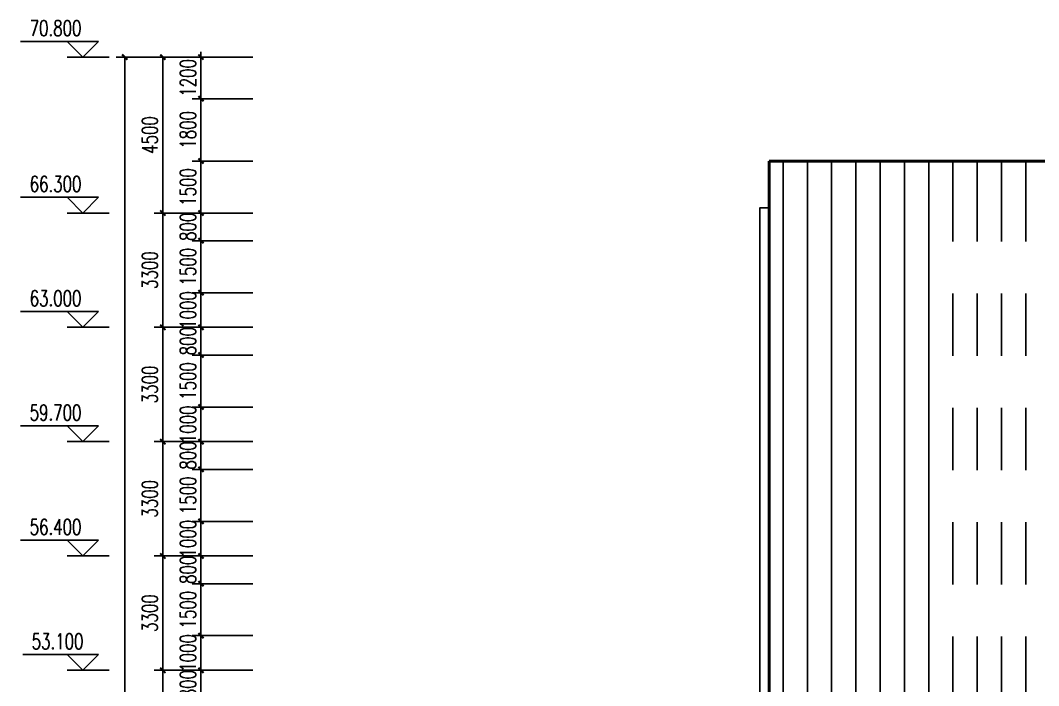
# Model space of a CAD drawing. Extents: x -71925 to 16924, y -5583 to 73800.
# Drawn here: x -71011 to -41627, y 52657 to 71861 of the extents above; entities that cross this region are included whole.
import ezdxf

# ---------------------------------------------------------------- set-up
doc = ezdxf.new("R2010")
doc.units = 0
doc.header["$LTSCALE"] = 1000
doc.header["$MEASUREMENT"] = 0
for name, color, linetype in [('3T_GLASS', 5, 'Continuous'), ('DIM_ELEV', 3, 'Continuous'), ('E_CURTWALL', 71, 'Continuous'), ('E_LINE', 7, 'Continuous'), ('PUB_DIM', 3, 'Continuous'), ('PUB_TEXT', 7, 'Continuous')]:
    doc.layers.add(name, color=color, linetype=linetype)
doc.layers.add('outline', color=10, linetype='Continuous', lineweight=50)
doc.styles.add('_TCH_DIM', font='SIMPLEX', dxfattribs={"bigfont": 'GBCBIG'})
doc.styles.add('_TCH_DIM_T3', font='SIMPLEX', dxfattribs={"width": 0.705882, "bigfont": 'GBCBIG'})
doc.dimstyles.new('_TCH_ARCH&&100', dxfattribs={"dimtxt": 297.5, "dimasz": 100, "dimexe": 250, "dimexo": 300, "dimgap": 126.25, "dimtad": 1, "dimdec": 0, "dimzin": 0, "dimdsep": 46, "dimtxsty": '_TCH_DIM_T3', "dimblk": 'ARCHTICK', "dimcen": 0.09, "dimclrt": 7, "dimazin": 2, "dimtfac": 1, "dimtdec": 0, "dimtix": 1, "dimtmove": 2, "dimatfit": 3, "dimfxl": 1, "dimtolj": 1, "dimtzin": 0, "dimarcsym": 0})

# ---------------------------------------------------------------- blocks, each defined once
blk = doc.blocks.new('_ArchTick')
at = {"color": 0, "linetype": 'ByBlock', "const_width": 0.4}
blk.add_lwpolyline([(-0.5, -0.5), (0.5, 0.5)], dxfattribs=at)
blk = doc.blocks.new('*D70')
at = {"layer": 'Defpoints', "color": 0, "transparency": 16777216}
for p in [(-65800, 53100), (-64000, 53100), (-64000, 52300)]:
    blk.add_point(p, dxfattribs=at)
at = {"layer": 'PUB_DIM', "color": 0, "lineweight": -2, "transparency": 16777216}
for p, q in [((-65800, 53100), (-65800, 53250)), ((-64300, 53100), (-66050, 53100)), ((-65800, 52300), (-65800, 53100)), ((-64300, 52300), (-66050, 52300)), ((-65800, 52300), (-65800, 52150))]:
    blk.add_line(p, q, dxfattribs=at)
at = {"layer": 'PUB_DIM', "color": 0, "lineweight": -2, "transparency": 16777216, "xscale": 150, "yscale": 150, "zscale": 150}
for p, rotation in [((-65800, 53100), 270), ((-65800, 52300), 90)]:
    blk.add_blockref('_ArchTick', p, dxfattribs=dict(at, rotation=rotation))
at = {"layer": 'PUB_DIM', "color": 7, "transparency": 16777216, "insert": (-66175, 52700), "char_height": 450, "attachment_point": 5, "rotation": 90, "style": '_TCH_DIM_T3'}
blk.add_mtext('\\A1;800', dxfattribs=at)
blk = doc.blocks.new('*D71')
at = {"layer": 'Defpoints', "color": 0, "transparency": 16777216}
for p in [(-65800, 54100), (-64000, 54100), (-64000, 53100)]:
    blk.add_point(p, dxfattribs=at)
at = {"layer": 'PUB_DIM', "color": 0, "lineweight": -2, "transparency": 16777216}
for p, q in [((-64300, 54100), (-66050, 54100)), ((-65800, 54100), (-65800, 54250)), ((-65800, 53100), (-65800, 54100)), ((-64300, 53100), (-66050, 53100)), ((-65800, 53100), (-65800, 52950))]:
    blk.add_line(p, q, dxfattribs=at)
at = {"layer": 'PUB_DIM', "color": 0, "lineweight": -2, "transparency": 16777216, "xscale": 150, "yscale": 150, "zscale": 150}
for p, rotation in [((-65800, 54100), 270), ((-65800, 53100), 90)]:
    blk.add_blockref('_ArchTick', p, dxfattribs=dict(at, rotation=rotation))
at = {"layer": 'PUB_DIM', "color": 7, "transparency": 16777216, "insert": (-66175, 53600), "char_height": 450, "attachment_point": 5, "rotation": 90, "style": '_TCH_DIM_T3'}
blk.add_mtext('\\A1;1000', dxfattribs=at)
blk = doc.blocks.new('*D72')
at = {"layer": 'Defpoints', "color": 0, "transparency": 16777216}
for p in [(-65800, 55600), (-64000, 55600), (-64000, 54100)]:
    blk.add_point(p, dxfattribs=at)
at = {"layer": 'PUB_DIM', "color": 0, "lineweight": -2, "transparency": 16777216}
for p, q in [((-64300, 55600), (-66050, 55600)), ((-65800, 54100), (-65800, 55600)), ((-64300, 54100), (-66050, 54100))]:
    blk.add_line(p, q, dxfattribs=at)
at = {"layer": 'PUB_DIM', "color": 0, "lineweight": -2, "transparency": 16777216, "xscale": 150, "yscale": 150, "zscale": 150}
for p, rotation in [((-65800, 55600), 90), ((-65800, 54100), 270)]:
    blk.add_blockref('_ArchTick', p, dxfattribs=dict(at, rotation=rotation))
at = {"layer": 'PUB_DIM', "color": 7, "transparency": 16777216, "insert": (-66175, 54850), "char_height": 450, "attachment_point": 5, "rotation": 90, "style": '_TCH_DIM_T3'}
blk.add_mtext('\\A1;1500', dxfattribs=at)
blk = doc.blocks.new('*D73')
at = {"layer": 'Defpoints', "color": 0, "transparency": 16777216}
for p in [(-65800, 56400), (-64000, 56400), (-64000, 55600)]:
    blk.add_point(p, dxfattribs=at)
at = {"layer": 'PUB_DIM', "color": 0, "lineweight": -2, "transparency": 16777216}
for p, q in [((-65800, 56400), (-65800, 56550)), ((-64300, 56400), (-66050, 56400)), ((-65800, 55600), (-65800, 56400)), ((-64300, 55600), (-66050, 55600)), ((-65800, 55600), (-65800, 55450))]:
    blk.add_line(p, q, dxfattribs=at)
at = {"layer": 'PUB_DIM', "color": 0, "lineweight": -2, "transparency": 16777216, "xscale": 150, "yscale": 150, "zscale": 150}
for p, rotation in [((-65800, 56400), 270), ((-65800, 55600), 90)]:
    blk.add_blockref('_ArchTick', p, dxfattribs=dict(at, rotation=rotation))
at = {"layer": 'PUB_DIM', "color": 7, "transparency": 16777216, "insert": (-66175, 56000), "char_height": 450, "attachment_point": 5, "rotation": 90, "style": '_TCH_DIM_T3'}
blk.add_mtext('\\A1;800', dxfattribs=at)
blk = doc.blocks.new('*D74')
at = {"layer": 'Defpoints', "color": 0, "transparency": 16777216}
for p in [(-65800, 57400), (-64000, 57400), (-64000, 56400)]:
    blk.add_point(p, dxfattribs=at)
at = {"layer": 'PUB_DIM', "color": 0, "lineweight": -2, "transparency": 16777216}
for p, q in [((-64300, 57400), (-66050, 57400)), ((-65800, 57400), (-65800, 57550)), ((-65800, 56400), (-65800, 57400)), ((-64300, 56400), (-66050, 56400)), ((-65800, 56400), (-65800, 56250))]:
    blk.add_line(p, q, dxfattribs=at)
at = {"layer": 'PUB_DIM', "color": 0, "lineweight": -2, "transparency": 16777216, "xscale": 150, "yscale": 150, "zscale": 150}
for p, rotation in [((-65800, 57400), 270), ((-65800, 56400), 90)]:
    blk.add_blockref('_ArchTick', p, dxfattribs=dict(at, rotation=rotation))
at = {"layer": 'PUB_DIM', "color": 7, "transparency": 16777216, "insert": (-66175, 56900), "char_height": 450, "attachment_point": 5, "rotation": 90, "style": '_TCH_DIM_T3'}
blk.add_mtext('\\A1;1000', dxfattribs=at)
blk = doc.blocks.new('*D75')
at = {"layer": 'Defpoints', "color": 0, "transparency": 16777216}
for p in [(-65800, 58900), (-64000, 58900), (-64000, 57400)]:
    blk.add_point(p, dxfattribs=at)
at = {"layer": 'PUB_DIM', "color": 0, "lineweight": -2, "transparency": 16777216}
for p, q in [((-64300, 58900), (-66050, 58900)), ((-65800, 57400), (-65800, 58900)), ((-64300, 57400), (-66050, 57400))]:
    blk.add_line(p, q, dxfattribs=at)
at = {"layer": 'PUB_DIM', "color": 0, "lineweight": -2, "transparency": 16777216, "xscale": 150, "yscale": 150, "zscale": 150}
for p, rotation in [((-65800, 58900), 90), ((-65800, 57400), 270)]:
    blk.add_blockref('_ArchTick', p, dxfattribs=dict(at, rotation=rotation))
at = {"layer": 'PUB_DIM', "color": 7, "transparency": 16777216, "insert": (-66175, 58150), "char_height": 450, "attachment_point": 5, "rotation": 90, "style": '_TCH_DIM_T3'}
blk.add_mtext('\\A1;1500', dxfattribs=at)
blk = doc.blocks.new('*D76')
at = {"layer": 'Defpoints', "color": 0, "transparency": 16777216}
for p in [(-65800, 59700), (-64000, 59700), (-64000, 58900)]:
    blk.add_point(p, dxfattribs=at)
at = {"layer": 'PUB_DIM', "color": 0, "lineweight": -2, "transparency": 16777216}
for p, q in [((-64300, 59700), (-66050, 59700)), ((-65800, 59700), (-65800, 59850)), ((-65800, 58900), (-65800, 59700)), ((-64300, 58900), (-66050, 58900)), ((-65800, 58900), (-65800, 58750))]:
    blk.add_line(p, q, dxfattribs=at)
at = {"layer": 'PUB_DIM', "color": 0, "lineweight": -2, "transparency": 16777216, "xscale": 150, "yscale": 150, "zscale": 150}
for p, rotation in [((-65800, 59700), 270), ((-65800, 58900), 90)]:
    blk.add_blockref('_ArchTick', p, dxfattribs=dict(at, rotation=rotation))
at = {"layer": 'PUB_DIM', "color": 7, "transparency": 16777216, "insert": (-66175, 59300), "char_height": 450, "attachment_point": 5, "rotation": 90, "style": '_TCH_DIM_T3'}
blk.add_mtext('\\A1;800', dxfattribs=at)
blk = doc.blocks.new('*D77')
at = {"layer": 'Defpoints', "color": 0, "transparency": 16777216}
for p in [(-65800, 60700), (-64000, 60700), (-64000, 59700)]:
    blk.add_point(p, dxfattribs=at)
at = {"layer": 'PUB_DIM', "color": 0, "lineweight": -2, "transparency": 16777216}
for p, q in [((-65800, 60700), (-65800, 60850)), ((-64300, 60700), (-66050, 60700)), ((-65800, 59700), (-65800, 60700)), ((-64300, 59700), (-66050, 59700)), ((-65800, 59700), (-65800, 59550))]:
    blk.add_line(p, q, dxfattribs=at)
at = {"layer": 'PUB_DIM', "color": 0, "lineweight": -2, "transparency": 16777216, "xscale": 150, "yscale": 150, "zscale": 150}
for p, rotation in [((-65800, 60700), 270), ((-65800, 59700), 90)]:
    blk.add_blockref('_ArchTick', p, dxfattribs=dict(at, rotation=rotation))
at = {"layer": 'PUB_DIM', "color": 7, "transparency": 16777216, "insert": (-66175, 60200), "char_height": 450, "attachment_point": 5, "rotation": 90, "style": '_TCH_DIM_T3'}
blk.add_mtext('\\A1;1000', dxfattribs=at)
blk = doc.blocks.new('*D78')
at = {"layer": 'Defpoints', "color": 0, "transparency": 16777216}
for p in [(-65800, 62200), (-64000, 62200), (-64000, 60700)]:
    blk.add_point(p, dxfattribs=at)
at = {"layer": 'PUB_DIM', "color": 0, "lineweight": -2, "transparency": 16777216}
for p, q in [((-64300, 62200), (-66050, 62200)), ((-65800, 60700), (-65800, 62200)), ((-64300, 60700), (-66050, 60700))]:
    blk.add_line(p, q, dxfattribs=at)
at = {"layer": 'PUB_DIM', "color": 0, "lineweight": -2, "transparency": 16777216, "xscale": 150, "yscale": 150, "zscale": 150}
for p, rotation in [((-65800, 62200), 90), ((-65800, 60700), 270)]:
    blk.add_blockref('_ArchTick', p, dxfattribs=dict(at, rotation=rotation))
at = {"layer": 'PUB_DIM', "color": 7, "transparency": 16777216, "insert": (-66175, 61450), "char_height": 450, "attachment_point": 5, "rotation": 90, "style": '_TCH_DIM_T3'}
blk.add_mtext('\\A1;1500', dxfattribs=at)
blk = doc.blocks.new('*D79')
at = {"layer": 'Defpoints', "color": 0, "transparency": 16777216}
for p in [(-65800, 63000), (-64000, 63000), (-64000, 62200)]:
    blk.add_point(p, dxfattribs=at)
at = {"layer": 'PUB_DIM', "color": 0, "lineweight": -2, "transparency": 16777216}
for p, q in [((-64300, 63000), (-66050, 63000)), ((-65800, 63000), (-65800, 63150)), ((-65800, 62200), (-65800, 63000)), ((-64300, 62200), (-66050, 62200)), ((-65800, 62200), (-65800, 62050))]:
    blk.add_line(p, q, dxfattribs=at)
at = {"layer": 'PUB_DIM', "color": 0, "lineweight": -2, "transparency": 16777216, "xscale": 150, "yscale": 150, "zscale": 150}
for p, rotation in [((-65800, 63000), 270), ((-65800, 62200), 90)]:
    blk.add_blockref('_ArchTick', p, dxfattribs=dict(at, rotation=rotation))
at = {"layer": 'PUB_DIM', "color": 7, "transparency": 16777216, "insert": (-66175, 62600), "char_height": 450, "attachment_point": 5, "rotation": 90, "style": '_TCH_DIM_T3'}
blk.add_mtext('\\A1;800', dxfattribs=at)
blk = doc.blocks.new('*D80')
at = {"layer": 'Defpoints', "color": 0, "transparency": 16777216}
for p in [(-65800, 67800), (-64000, 67800), (-64000, 66300)]:
    blk.add_point(p, dxfattribs=at)
at = {"layer": 'PUB_DIM', "color": 0, "lineweight": -2, "transparency": 16777216}
for p, q in [((-64300, 67800), (-66050, 67800)), ((-65800, 66300), (-65800, 67800)), ((-64300, 66300), (-66050, 66300))]:
    blk.add_line(p, q, dxfattribs=at)
at = {"layer": 'PUB_DIM', "color": 0, "lineweight": -2, "transparency": 16777216, "xscale": 150, "yscale": 150, "zscale": 150}
for p, rotation in [((-65800, 67800), 90), ((-65800, 66300), 270)]:
    blk.add_blockref('_ArchTick', p, dxfattribs=dict(at, rotation=rotation))
at = {"layer": 'PUB_DIM', "color": 7, "transparency": 16777216, "insert": (-66175, 67050), "char_height": 450, "attachment_point": 5, "rotation": 90, "style": '_TCH_DIM_T3'}
blk.add_mtext('\\A1;1500', dxfattribs=at)
blk = doc.blocks.new('*D81')
at = {"layer": 'Defpoints', "color": 0, "transparency": 16777216}
for p in [(-65800, 69600), (-64000, 69600), (-64000, 67800)]:
    blk.add_point(p, dxfattribs=at)
at = {"layer": 'PUB_DIM', "color": 0, "lineweight": -2, "transparency": 16777216}
for p, q in [((-64300, 69600), (-66050, 69600)), ((-65800, 67800), (-65800, 69600)), ((-64300, 67800), (-66050, 67800))]:
    blk.add_line(p, q, dxfattribs=at)
at = {"layer": 'PUB_DIM', "color": 0, "lineweight": -2, "transparency": 16777216, "xscale": 150, "yscale": 150, "zscale": 150}
for p, rotation in [((-65800, 69600), 90), ((-65800, 67800), 270)]:
    blk.add_blockref('_ArchTick', p, dxfattribs=dict(at, rotation=rotation))
at = {"layer": 'PUB_DIM', "color": 7, "transparency": 16777216, "insert": (-66175, 68700), "char_height": 450, "attachment_point": 5, "rotation": 90, "style": '_TCH_DIM_T3'}
blk.add_mtext('\\A1;1800', dxfattribs=at)
blk = doc.blocks.new('*D82')
at = {"layer": 'Defpoints', "color": 0, "transparency": 16777216}
for p in [(-65800, 70800), (-64000, 70800), (-64000, 69600)]:
    blk.add_point(p, dxfattribs=at)
at = {"layer": 'PUB_DIM', "color": 0, "lineweight": -2, "transparency": 16777216}
for p, q in [((-65800, 70800), (-65800, 70950)), ((-64300, 70800), (-66050, 70800)), ((-65800, 69600), (-65800, 70800)), ((-64300, 69600), (-66050, 69600)), ((-65800, 69600), (-65800, 69450))]:
    blk.add_line(p, q, dxfattribs=at)
at = {"layer": 'PUB_DIM', "color": 0, "lineweight": -2, "transparency": 16777216, "xscale": 150, "yscale": 150, "zscale": 150}
for p, rotation in [((-65800, 70800), 270), ((-65800, 69600), 90)]:
    blk.add_blockref('_ArchTick', p, dxfattribs=dict(at, rotation=rotation))
at = {"layer": 'PUB_DIM', "color": 7, "transparency": 16777216, "insert": (-66175, 70200), "char_height": 450, "attachment_point": 5, "rotation": 90, "style": '_TCH_DIM_T3'}
blk.add_mtext('\\A1;1200', dxfattribs=at)
blk = doc.blocks.new('*D83')
at = {"layer": 'Defpoints', "color": 0, "transparency": 16777216}
for p in [(-66900, 70800), (-64400, 70800), (-64400, 66300)]:
    blk.add_point(p, dxfattribs=at)
at = {"layer": 'PUB_DIM', "color": 0, "lineweight": -2, "transparency": 16777216}
for p, q in [((-64700, 70800), (-67150, 70800)), ((-66900, 66300), (-66900, 70800)), ((-64700, 66300), (-67150, 66300))]:
    blk.add_line(p, q, dxfattribs=at)
at = {"layer": 'PUB_DIM', "color": 0, "lineweight": -2, "transparency": 16777216, "xscale": 150, "yscale": 150, "zscale": 150}
for p, rotation in [((-66900, 70800), 90), ((-66900, 66300), 270)]:
    blk.add_blockref('_ArchTick', p, dxfattribs=dict(at, rotation=rotation))
at = {"layer": 'PUB_DIM', "color": 7, "transparency": 16777216, "insert": (-67275, 68550), "char_height": 450, "attachment_point": 5, "rotation": 90, "style": '_TCH_DIM_T3'}
blk.add_mtext('\\A1;4500', dxfattribs=at)
blk = doc.blocks.new('*D84')
at = {"layer": 'Defpoints', "color": 0, "transparency": 16777216}
for p in [(-66900, 63000), (-64400, 63000), (-64400, 59700)]:
    blk.add_point(p, dxfattribs=at)
at = {"layer": 'PUB_DIM', "color": 0, "lineweight": -2, "transparency": 16777216}
for p, q in [((-64700, 63000), (-67150, 63000)), ((-66900, 59700), (-66900, 63000)), ((-64700, 59700), (-67150, 59700))]:
    blk.add_line(p, q, dxfattribs=at)
at = {"layer": 'PUB_DIM', "color": 0, "lineweight": -2, "transparency": 16777216, "xscale": 150, "yscale": 150, "zscale": 150}
for p, rotation in [((-66900, 63000), 90), ((-66900, 59700), 270)]:
    blk.add_blockref('_ArchTick', p, dxfattribs=dict(at, rotation=rotation))
at = {"layer": 'PUB_DIM', "color": 7, "transparency": 16777216, "insert": (-67275, 61350), "char_height": 450, "attachment_point": 5, "rotation": 90, "style": '_TCH_DIM_T3'}
blk.add_mtext('\\A1;3300', dxfattribs=at)
blk = doc.blocks.new('*D85')
at = {"layer": 'Defpoints', "color": 0, "transparency": 16777216}
for p in [(-66900, 59700), (-64400, 59700), (-64400, 56400)]:
    blk.add_point(p, dxfattribs=at)
at = {"layer": 'PUB_DIM', "color": 0, "lineweight": -2, "transparency": 16777216}
for p, q in [((-64700, 59700), (-67150, 59700)), ((-66900, 56400), (-66900, 59700)), ((-64700, 56400), (-67150, 56400))]:
    blk.add_line(p, q, dxfattribs=at)
at = {"layer": 'PUB_DIM', "color": 0, "lineweight": -2, "transparency": 16777216, "xscale": 150, "yscale": 150, "zscale": 150}
for p, rotation in [((-66900, 59700), 90), ((-66900, 56400), 270)]:
    blk.add_blockref('_ArchTick', p, dxfattribs=dict(at, rotation=rotation))
at = {"layer": 'PUB_DIM', "color": 7, "transparency": 16777216, "insert": (-67275, 58050), "char_height": 450, "attachment_point": 5, "rotation": 90, "style": '_TCH_DIM_T3'}
blk.add_mtext('\\A1;3300', dxfattribs=at)
blk = doc.blocks.new('*D86')
at = {"layer": 'Defpoints', "color": 0, "transparency": 16777216}
for p in [(-66900, 56400), (-64400, 56400), (-64400, 53100)]:
    blk.add_point(p, dxfattribs=at)
at = {"layer": 'PUB_DIM', "color": 0, "lineweight": -2, "transparency": 16777216}
for p, q in [((-64700, 56400), (-67150, 56400)), ((-66900, 53100), (-66900, 56400)), ((-64700, 53100), (-67150, 53100))]:
    blk.add_line(p, q, dxfattribs=at)
at = {"layer": 'PUB_DIM', "color": 0, "lineweight": -2, "transparency": 16777216, "xscale": 150, "yscale": 150, "zscale": 150}
for p, rotation in [((-66900, 56400), 90), ((-66900, 53100), 270)]:
    blk.add_blockref('_ArchTick', p, dxfattribs=dict(at, rotation=rotation))
at = {"layer": 'PUB_DIM', "color": 7, "transparency": 16777216, "insert": (-67275, 54750), "char_height": 450, "attachment_point": 5, "rotation": 90, "style": '_TCH_DIM_T3'}
blk.add_mtext('\\A1;3300', dxfattribs=at)
blk = doc.blocks.new('*D87')
at = {"layer": 'Defpoints', "color": 0, "transparency": 16777216}
for p in [(-66900, 53100), (-64400, 53100), (-64400, 49800)]:
    blk.add_point(p, dxfattribs=at)
at = {"layer": 'PUB_DIM', "color": 0, "lineweight": -2, "transparency": 16777216}
for p, q in [((-64700, 53100), (-67150, 53100)), ((-66900, 49800), (-66900, 53100)), ((-64700, 49800), (-67150, 49800))]:
    blk.add_line(p, q, dxfattribs=at)
at = {"layer": 'PUB_DIM', "color": 0, "lineweight": -2, "transparency": 16777216, "xscale": 150, "yscale": 150, "zscale": 150}
for p, rotation in [((-66900, 53100), 90), ((-66900, 49800), 270)]:
    blk.add_blockref('_ArchTick', p, dxfattribs=dict(at, rotation=rotation))
at = {"layer": 'PUB_DIM', "color": 7, "transparency": 16777216, "insert": (-67275, 51450), "char_height": 450, "attachment_point": 5, "rotation": 90, "style": '_TCH_DIM_T3'}
blk.add_mtext('\\A1;3300', dxfattribs=at)
blk = doc.blocks.new('*D103')
at = {"layer": 'Defpoints', "color": 0, "transparency": 16777216}
for p in [(-68000, 70800), (-64800, 70800), (-64800, -450)]:
    blk.add_point(p, dxfattribs=at)
at = {"layer": 'PUB_DIM', "color": 0, "lineweight": -2, "transparency": 16777216}
for p, q in [((-65100, 70800), (-68250, 70800)), ((-68000, -450), (-68000, 70800)), ((-65100, -450), (-68250, -450))]:
    blk.add_line(p, q, dxfattribs=at)
at = {"layer": 'PUB_DIM', "color": 0, "lineweight": -2, "transparency": 16777216, "xscale": 150, "yscale": 150, "zscale": 150}
for p, rotation in [((-68000, 70800), 90), ((-68000, -450), 270)]:
    blk.add_blockref('_ArchTick', p, dxfattribs=dict(at, rotation=rotation))
at = {"layer": 'PUB_DIM', "color": 7, "transparency": 16777216, "insert": (-68375, 35175), "char_height": 450, "attachment_point": 5, "rotation": 90, "style": '_TCH_DIM_T3'}
blk.add_mtext('\\A1;71250', dxfattribs=at)
blk = doc.blocks.new('*D116')
at = {"layer": 'Defpoints', "color": 0, "transparency": 16777216}
for p in [(-65800, 64000), (-64000, 64000), (-64000, 63000)]:
    blk.add_point(p, dxfattribs=at)
at = {"layer": 'PUB_DIM', "color": 0, "lineweight": -2, "transparency": 16777216}
for p, q in [((-65800, 64000), (-65800, 64150)), ((-64300, 64000), (-66050, 64000)), ((-65800, 63000), (-65800, 64000)), ((-64300, 63000), (-66050, 63000)), ((-65800, 63000), (-65800, 62850))]:
    blk.add_line(p, q, dxfattribs=at)
at = {"layer": 'PUB_DIM', "color": 0, "lineweight": -2, "transparency": 16777216, "xscale": 150, "yscale": 150, "zscale": 150}
for p, rotation in [((-65800, 64000), 270), ((-65800, 63000), 90)]:
    blk.add_blockref('_ArchTick', p, dxfattribs=dict(at, rotation=rotation))
at = {"layer": 'PUB_DIM', "color": 7, "transparency": 16777216, "insert": (-66175, 63500), "char_height": 450, "attachment_point": 5, "rotation": 90, "style": '_TCH_DIM_T3'}
blk.add_mtext('\\A1;1000', dxfattribs=at)
blk = doc.blocks.new('*D117')
at = {"layer": 'Defpoints', "color": 0, "transparency": 16777216}
for p in [(-65800, 65500), (-64000, 65500), (-64000, 64000)]:
    blk.add_point(p, dxfattribs=at)
at = {"layer": 'PUB_DIM', "color": 0, "lineweight": -2, "transparency": 16777216}
for p, q in [((-64300, 65500), (-66050, 65500)), ((-65800, 64000), (-65800, 65500)), ((-64300, 64000), (-66050, 64000))]:
    blk.add_line(p, q, dxfattribs=at)
at = {"layer": 'PUB_DIM', "color": 0, "lineweight": -2, "transparency": 16777216, "xscale": 150, "yscale": 150, "zscale": 150}
for p, rotation in [((-65800, 65500), 90), ((-65800, 64000), 270)]:
    blk.add_blockref('_ArchTick', p, dxfattribs=dict(at, rotation=rotation))
at = {"layer": 'PUB_DIM', "color": 7, "transparency": 16777216, "insert": (-66175, 64750), "char_height": 450, "attachment_point": 5, "rotation": 90, "style": '_TCH_DIM_T3'}
blk.add_mtext('\\A1;1500', dxfattribs=at)
blk = doc.blocks.new('*D118')
at = {"layer": 'Defpoints', "color": 0, "transparency": 16777216}
for p in [(-66900, 66300), (-64400, 66300), (-64400, 63000)]:
    blk.add_point(p, dxfattribs=at)
at = {"layer": 'PUB_DIM', "color": 0, "lineweight": -2, "transparency": 16777216}
for p, q in [((-64700, 66300), (-67150, 66300)), ((-66900, 63000), (-66900, 66300)), ((-64700, 63000), (-67150, 63000))]:
    blk.add_line(p, q, dxfattribs=at)
at = {"layer": 'PUB_DIM', "color": 0, "lineweight": -2, "transparency": 16777216, "xscale": 150, "yscale": 150, "zscale": 150}
for p, rotation in [((-66900, 66300), 90), ((-66900, 63000), 270)]:
    blk.add_blockref('_ArchTick', p, dxfattribs=dict(at, rotation=rotation))
at = {"layer": 'PUB_DIM', "color": 7, "transparency": 16777216, "insert": (-67275, 64650), "char_height": 450, "attachment_point": 5, "rotation": 90, "style": '_TCH_DIM_T3'}
blk.add_mtext('\\A1;3300', dxfattribs=at)
blk = doc.blocks.new('*D119')
at = {"layer": 'Defpoints', "color": 0, "transparency": 16777216}
for p in [(-65800, 66300), (-64000, 66300), (-64000, 65500)]:
    blk.add_point(p, dxfattribs=at)
at = {"layer": 'PUB_DIM', "color": 0, "lineweight": -2, "transparency": 16777216}
for p, q in [((-65800, 66300), (-65800, 66450)), ((-64300, 66300), (-66050, 66300)), ((-65800, 65500), (-65800, 66300)), ((-64300, 65500), (-66050, 65500)), ((-65800, 65500), (-65800, 65350))]:
    blk.add_line(p, q, dxfattribs=at)
at = {"layer": 'PUB_DIM', "color": 0, "lineweight": -2, "transparency": 16777216, "xscale": 150, "yscale": 150, "zscale": 150}
for p, rotation in [((-65800, 66300), 270), ((-65800, 65500), 90)]:
    blk.add_blockref('_ArchTick', p, dxfattribs=dict(at, rotation=rotation))
at = {"layer": 'PUB_DIM', "color": 7, "transparency": 16777216, "insert": (-66175, 65900), "char_height": 450, "attachment_point": 5, "rotation": 90, "style": '_TCH_DIM_T3'}
blk.add_mtext('\\A1;800', dxfattribs=at)

msp = doc.modelspace()

# ---------------------------------------------------------------- hatches: boundary and pattern name
at = {"layer": '3T_GLASS'}
h = msp.add_hatch(dxfattribs=at)
h.set_pattern_fill('饰面砖', color=256, scale=350)
h.set_pattern_definition([(90, (0, 0), (-700, 4e-14), [])])
h.paths.add_polyline_path([(-40985.1, 67800), (-49400, 67800), (-49400, 15000), (-44750, 15000), (-44750, 15980), (-41750, 15980), (-41750, 15000), (-40985.1, 15000)])
h.paths.add_polyline_path([(-44750, 52280), (-41750, 52280), (-41750, 50780), (-44750, 50780)], flags=16)
h.paths.add_polyline_path([(-44750, 54080), (-44750, 55580), (-41750, 55580), (-41750, 54080)], flags=16)
h.paths.add_polyline_path([(-44625, 52155), (-41875, 52155), (-41875, 50905), (-44625, 50905)], flags=0)
h.paths.add_polyline_path([(-44625, 54205), (-44625, 55455), (-41875, 55455), (-41875, 54205)], flags=0)
h.paths.add_polyline_path([(-44750, 48980), (-41750, 48980), (-41750, 47480), (-44750, 47480)], flags=16)
h.paths.add_polyline_path([(-44625, 48855), (-41875, 48855), (-41875, 47605), (-44625, 47605)], flags=0)
h.paths.add_polyline_path([(-44750, 57380), (-44750, 58880), (-41750, 58880), (-41750, 57380)], flags=16)
h.paths.add_polyline_path([(-44625, 57505), (-44625, 58755), (-41875, 58755), (-41875, 57505)], flags=0)
h.paths.add_polyline_path([(-44750, 45680), (-41750, 45680), (-41750, 44180), (-44750, 44180)], flags=16)
h.paths.add_polyline_path([(-44625, 45555), (-41875, 45555), (-41875, 44305), (-44625, 44305)], flags=0)
h.paths.add_polyline_path([(-44750, 60680), (-44750, 62180), (-41750, 62180), (-41750, 60680)], flags=16)
h.paths.add_polyline_path([(-44625, 60805), (-44625, 62055), (-41875, 62055), (-41875, 60805)], flags=0)
h.paths.add_polyline_path([(-44750, 42380), (-41750, 42380), (-41750, 40880), (-44750, 40880)], flags=16)
h.paths.add_polyline_path([(-44625, 42255), (-41875, 42255), (-41875, 41005), (-44625, 41005)], flags=0)
h.paths.add_polyline_path([(-44750, 63980), (-44750, 65480), (-41750, 65480), (-41750, 63980)], flags=16)
h.paths.add_polyline_path([(-44625, 64105), (-44625, 65355), (-41875, 65355), (-41875, 64105)], flags=0)
h.paths.add_polyline_path([(-44750, 39080), (-41750, 39080), (-41750, 37580), (-44750, 37580)], flags=16)
h.paths.add_polyline_path([(-44625, 38955), (-41875, 38955), (-41875, 37705), (-44625, 37705)], flags=0)
h.paths.add_polyline_path([(-44750, 35780), (-41750, 35780), (-41750, 34280), (-44750, 34280)], flags=16)
h.paths.add_polyline_path([(-44625, 35655), (-41875, 35655), (-41875, 34405), (-44625, 34405)], flags=0)
h.paths.add_polyline_path([(-44750, 32480), (-41750, 32480), (-41750, 30980), (-44750, 30980)], flags=16)
h.paths.add_polyline_path([(-44625, 32355), (-41875, 32355), (-41875, 31105), (-44625, 31105)], flags=0)
h.paths.add_polyline_path([(-44750, 29180), (-41750, 29180), (-41750, 27680), (-44750, 27680)], flags=16)
h.paths.add_polyline_path([(-44625, 29055), (-41875, 29055), (-41875, 27805), (-44625, 27805)], flags=0)
h.paths.add_polyline_path([(-44750, 25880), (-41750, 25880), (-41750, 24380), (-44750, 24380)], flags=16)
h.paths.add_polyline_path([(-44625, 25755), (-41875, 25755), (-41875, 24505), (-44625, 24505)], flags=0)
h.paths.add_polyline_path([(-44750, 22580), (-41750, 22580), (-41750, 21080), (-44750, 21080)], flags=16)
h.paths.add_polyline_path([(-44625, 22455), (-41875, 22455), (-41875, 21205), (-44625, 21205)], flags=0)
h.paths.add_polyline_path([(-44750, 19280), (-41750, 19280), (-41750, 17780), (-44750, 17780)], flags=16)
h.paths.add_polyline_path([(-44625, 19155), (-41875, 19155), (-41875, 17905), (-44625, 17905)], flags=0)

# ---------------------------------------------------------------- linework, layer by layer
msp.add_lwpolyline([(-49400, 15000), (-40985.1, 15000), (-40985.1, 67800), (-49400, 67800)], close=True)
at = {"layer": 'DIM_ELEV'}
for p, q in [((-68752, 71253), (-71011.1, 71253)), ((-69205, 70800), (-69658.1, 71253)), ((-69205, 70800), (-68752, 71253)), ((-68450, 70800), (-69658.1, 70800)), ((-68752, 66753), (-71011.1, 66753)), ((-69205, 66300), (-69658.1, 66753)), ((-69205, 66300), (-68752, 66753)), ((-68450, 66300), (-69658.1, 66300)), ((-68752, 63453), (-71011.1, 63453)), ((-69205, 63000), (-69658.1, 63453)), ((-69205, 63000), (-68752, 63453)), ((-68450, 63000), (-69658.1, 63000)), ((-68752, 60153), (-71011.1, 60153)), ((-69205, 59700), (-69658.1, 60153)), ((-69205, 59700), (-68752, 60153)), ((-68450, 59700), (-69658.1, 59700)), ((-68752, 56853), (-71011.1, 56853)), ((-69205, 56400), (-69658.1, 56853)), ((-69205, 56400), (-68752, 56853)), ((-68450, 56400), (-69658.1, 56400)), ((-68752, 53553), (-70941.6, 53553)), ((-69205, 53100), (-69658.1, 53553)), ((-69205, 53100), (-68752, 53553)), ((-68450, 53100), (-69658.1, 53100))]:
    msp.add_line(p, q, dxfattribs=at)
at = {"layer": 'E_CURTWALL'}
msp.add_lwpolyline([(-49400, 66450), (-49670, 66450), (-49670, 63075), (-49670, 15000)], dxfattribs=at)
at = {"layer": 'E_LINE'}
for p, q in [((-49400, 67800), (100, 67800)), ((-49400, 63150), (-49400, 15000))]:
    msp.add_line(p, q, dxfattribs=at)
at = {"layer": 'outline'}
for p, q in [((-49400, 15000), (-49400, 67800)), ((-49400, 67800), (-32750, 67800))]:
    msp.add_line(p, q, dxfattribs=at)

# ---------------------------------------------------------------- texts
at = {"layer": 'PUB_TEXT', "style": '_TCH_DIM', "width": 0.705882}
for s, p in [('70.800', (-70742.3, 71411.6)), ('66.300', (-70742.3, 66911.6)), ('63.000', (-70742.3, 63611.6)), ('59.700', (-70742.3, 60311.6)), ('56.400', (-70742.3, 57011.6)), ('53.100', (-70684.9, 53711.6))]:
    msp.add_text(s, height=449.24, dxfattribs=at).set_placement(p)

# ---------------------------------------------------------------- dimensions: what is measured, and where the dimension line sits
at = {"layer": 'PUB_DIM'}
for p1, p2, distance, picture, middle in [((-64800, -450), (-64800, 70800), 3200, '*D103', (-68375, 35175)), ((-64400, 66300), (-64400, 70800), 2500, '*D83', (-67275, 68550)), ((-64000, 69600), (-64000, 70800), 1800, '*D82', (-66175, 70200)), ((-64000, 67800), (-64000, 69600), 1800, '*D81', (-66175, 68700)), ((-64000, 66300), (-64000, 67800), 1800, '*D80', (-66175, 67050)), ((-64000, 65500), (-64000, 66300), 1800, '*D119', (-66175, 65900)), ((-64400, 63000), (-64400, 66300), 2500, '*D118', (-67275, 64650)), ((-64000, 64000), (-64000, 65500), 1800, '*D117', (-66175, 64750)), ((-64000, 63000), (-64000, 64000), 1800, '*D116', (-66175, 63500)), ((-64400, 59700), (-64400, 63000), 2500, '*D84', (-67275, 61350)), ((-64000, 62200), (-64000, 63000), 1800, '*D79', (-66175, 62600)), ((-64000, 60700), (-64000, 62200), 1800, '*D78', (-66175, 61450)), ((-64000, 59700), (-64000, 60700), 1800, '*D77', (-66175, 60200)), ((-64400, 56400), (-64400, 59700), 2500, '*D85', (-67275, 58050)), ((-64000, 58900), (-64000, 59700), 1800, '*D76', (-66175, 59300)), ((-64000, 57400), (-64000, 58900), 1800, '*D75', (-66175, 58150)), ((-64000, 56400), (-64000, 57400), 1800, '*D74', (-66175, 56900)), ((-64400, 53100), (-64400, 56400), 2500, '*D86', (-67275, 54750)), ((-64000, 55600), (-64000, 56400), 1800, '*D73', (-66175, 56000)), ((-64000, 54100), (-64000, 55600), 1800, '*D72', (-66175, 54850)), ((-64000, 53100), (-64000, 54100), 1800, '*D71', (-66175, 53600)), ((-64400, 49800), (-64400, 53100), 2500, '*D87', (-67275, 51450)), ((-64000, 52300), (-64000, 53100), 1800, '*D70', (-66175, 52700))]:
    dim = msp.add_aligned_dim(p1=p1, p2=p2, distance=distance, dimstyle='_TCH_ARCH&&100', override={"dimtxt": 450, "dimasz": 150, "dimgap": 150}, dxfattribs=at)
    dim.commit()
    dim.dimension.update_dxf_attribs({"geometry": picture, "text_midpoint": middle})

doc.saveas('drawing.dxf')
